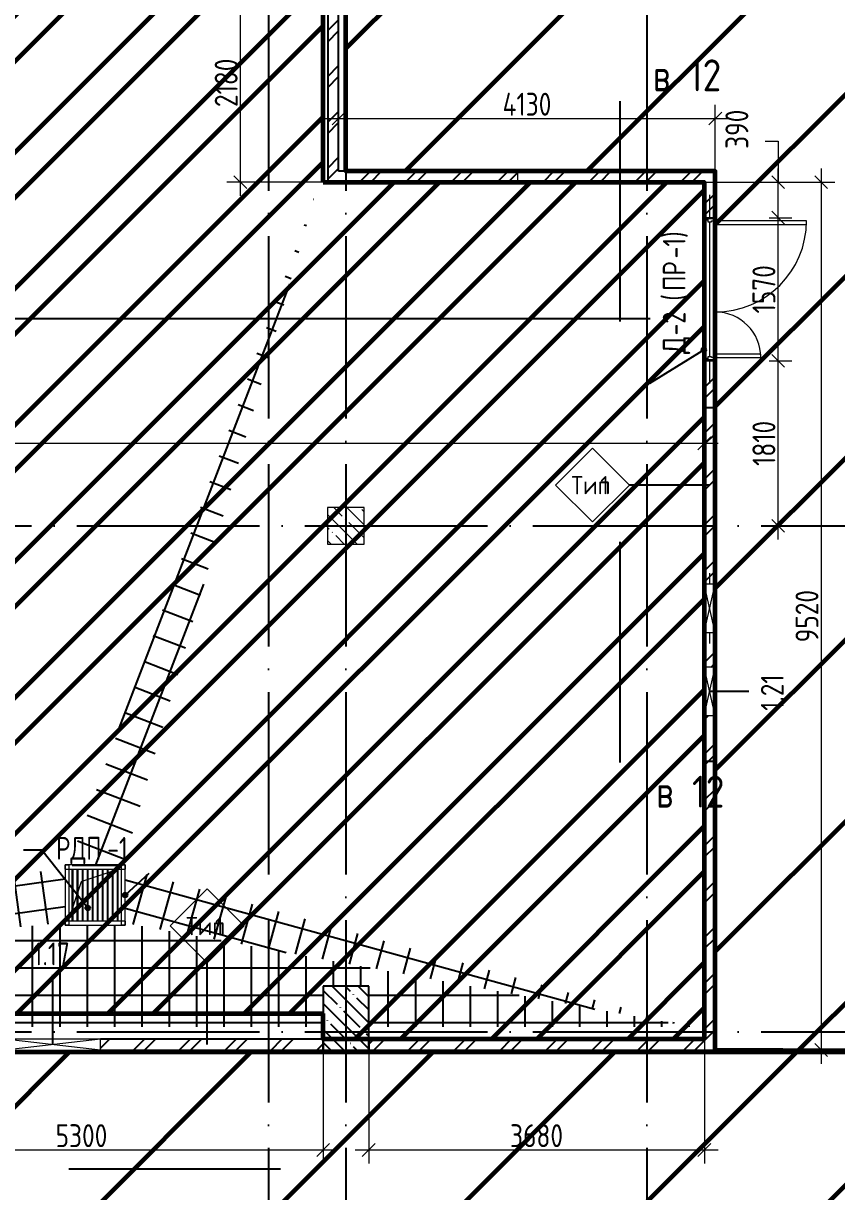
# Model space of a CAD drawing. Header units: millimetres. Extents: x -68946 to 288321, y -402657 to 324925.
# Drawn here: x 102619 to 111536, y 155419 to 168234 of the extents above; entities that cross this region are included whole.
import ezdxf

# ---------------------------------------------------------------- set-up
doc = ezdxf.new("R2010")
doc.units = ezdxf.units.MM
doc.linetypes.add('ADSK_Линия сетки', pattern=[2500, 2000, -250, 0, -250])
doc.layers.get('Defpoints').update_dxf_attribs({"color": 250})
for name, color, linetype, lineweight in [('2.5) Шпкл.  ЧНП-3', 80, 'Continuous', 60), ('3.4) ПТ-5         4 вып', 150, 'Continuous', 60), ('A-ANNO-DIMS', 250, 'Continuous', 9), ('A-DETL-GENF', 250, 'Continuous', 9), ('A-DETL-GENF-1', 250, 'Continuous', 5), ('A-DOOR', 250, 'Continuous', 5), ('A-DOOR-1', 250, 'Continuous', 13), ('A-DOOR-FRAM', 250, 'Continuous', 5), ('A-DOOR-IDEN', 7, 'Continuous', 9), ('A-GENM', 7, 'Continuous', 9), ('A-GENM-1', 250, 'Continuous', 5), ('A-GENM-2', 250, 'Continuous', 5), ('A-GENM-IDEN', 250, 'Continuous', 9), ('A-GLAZ-IDEN', 7, 'Continuous', 9), ('A-WALL-1', 250, 'Continuous', 50), ('A-WALL-IDEN', 7, 'Continuous', 9), ('G-ANNO-SYMB-3', 250, 'Continuous', 9), ('G-ANNO-TEXT', 250, 'Continuous', 9), ('I-WALL', 7, 'Continuous', 9), ('I-WALL-1', 250, 'Continuous', 5), ('S-COLS', 7, 'Continuous', 9), ('S-COLS-1', 250, 'Continuous', 5), ('S-COLS-2', 250, 'Continuous', 5), ('S-FNDN', 7, 'Continuous', 9), ('Оси-1', 250, 'ADSK_Линия сетки', 9)]:
    doc.layers.add(name, color=color, linetype=linetype, lineweight=lineweight)
doc.layers.add('A-FLOR-PATT-1', color=7, linetype='Continuous', lineweight=5, true_color=0xffffff)
doc.layers.add('A-GLAZ-1', color=7, linetype='Continuous', lineweight=5, true_color=0x7f7f7f)
doc.styles.add('GOST Common_1', font='', dxfattribs={"width": 0.9, "height": 250})
doc.styles.add('GOST Common_2', font='', dxfattribs={"width": 0.8, "height": 350})
doc.styles.add('ISOCPEUR_1', font='isocpeur.ttf', dxfattribs={"width": 0.9, "height": 250})
doc.styles.add('ISOCPEUR_I_1', font='ГОСТ тип А.ttf', dxfattribs={"height": 2500})
doc.styles.add('А3', font='ГОСТ тип А.ttf')
doc.styles.get('GOST Common_1').set_extended_font_data('GOST Common')
doc.styles.get('GOST Common_2').set_extended_font_data('GOST Common')
doc.dimstyles.new('ADSK_Основной_2_5_мм', dxfattribs={"dimscale": 304.8, "dimtxt": 0.824897, "dimasz": 0.463911, "dimexe": 0.492126, "dimexo": 0.001615, "dimgap": 0.098425, "dimtad": 1, "dimdec": 0, "dimlfac": 304.8, "dimdsep": 46, "dimtxsty": 'GOST Common_1', "dimblk1": 'OBLIQUE', "dimblk2": 'OBLIQUE', "dimsah": 1, "dimcen": 0.09, "dimdle": 0.492126, "dimazin": 0, "dimtfac": 1, "dimtdec": 4, "dimtix": 1, "dimtmove": 0, "dimatfit": 3, "dimfxl": 1, "dimtvp": 1, "dimtolj": 1, "dimtzin": 0, "dimlwd": 9, "dimlwe": 9, "dimarcsym": 2})
doc.dimstyles.new('ADSK_Основной_2_5_мм_1', dxfattribs={"dimscale": 304.8, "dimtxt": 0.824897, "dimasz": 0.463911, "dimexe": 0.492126, "dimexo": 0.001615, "dimgap": 0.098425, "dimtad": 1, "dimdec": 0, "dimlfac": 304.8, "dimdsep": 46, "dimtxsty": 'GOST Common_1', "dimblk1": 'OBLIQUE', "dimblk2": 'OBLIQUE', "dimsah": 1, "dimcen": 0.09, "dimdle": 0.492126, "dimazin": 0, "dimtfac": 1, "dimtdec": 4, "dimtix": 1, "dimtmove": 1, "dimatfit": 3, "dimfxl": 1, "dimtvp": 1, "dimtolj": 1, "dimtzin": 0, "dimlwd": 9, "dimlwe": 9, "dimarcsym": 2})
pattern_1 = [(45, (12755.58, 117197.27), (-251.4472, 251.4472), []), (45, (12755.58, 117578.27), (-251.4472, 251.4472), [])]

# ---------------------------------------------------------------- blocks, each defined once
blk = doc.blocks.new('Дверь_СКБ_2Ст - СОШ_Дв_1570_1550_x2100h _пр_ завертка-35617996-АР1_Маркировочный план подвала_ Блок 2_ 3')
at = {"layer": 'A-DOOR'}
h = blk.add_hatch(dxfattribs=at)
h.set_pattern_fill('FP_10', color=256, style=0, pattern_type=2)
h.set_pattern_definition([(135, (1501.41, 124.685), (-14.14214, -14.14214), []), (225, (1501.41, 124.685), (14.14214, -14.14214), [])])
h.paths.add_polyline_path([(797.5, 60), (787.5, 60), (787.5, -60), (797.5, -60)])
at = {"layer": 'A-DOOR-FRAM'}
h = blk.add_hatch(dxfattribs=at)
h.set_pattern_fill('FP_11', color=256, style=0, pattern_type=2)
h.set_pattern_definition([(45, (-621.384, 124.685), (-14.1421, 14.1421), []), (135, (-621.384, 124.685), (-14.1421, -14.1421), [])])
h.paths.add_polyline_path([(-762.5, 60), (-772.5, 60), (-772.5, -60), (-762.5, -60)])
at = {"layer": 'A-DOOR'}
for centre, radius, start, end in [((-737.5, 60), 1000, 0, 90), ((762.5, 60), 500, 90, 180)]:
    blk.add_arc(centre, radius, start, end, dxfattribs=at)
at = {"layer": 'A-DOOR-1'}
for p, q in [((-737.5, 1060), (-737.5, 60)), ((-697.5, 1060), (-737.5, 1060)), ((-697.5, 60), (-697.5, 1060)), ((762.5, 560), (722.5, 560)), ((722.5, 560), (722.5, 60)), ((762.5, 60), (762.5, 560)), ((-737.5, 60), (-697.5, 60)), ((722.5, 60), (762.5, 60))]:
    blk.add_line(p, q, dxfattribs=at)
at = {"layer": 'A-DOOR-FRAM'}
for p, q in [((-747.5, 68), (-817.5, 68)), ((-817.5, 68), (-817.5, 60)), ((-817.5, 60), (-747.5, 60)), ((-762.5, 60), (-772.5, 60)), ((-772.5, 60), (-772.5, -60)), ((-737.5, 60), (-762.5, 60)), ((-762.5, 60), (-762.5, -20)), ((-762.5, -60), (-762.5, 60)), ((-747.5, 60), (-747.5, 68)), ((-737.5, 20), (-737.5, 60)), ((-727.5, 20), (-737.5, 20)), ((-727.5, -20), (-727.5, 20)), ((762.5, 20), (752.5, 20)), ((752.5, 20), (752.5, -20)), ((762.5, 60), (762.5, 20)), ((787.5, 60), (762.5, 60)), ((842.5, 68), (772.5, 68)), ((772.5, 68), (772.5, 60)), ((772.5, 60), (842.5, 60)), ((787.5, -20), (787.5, 60)), ((797.5, 60), (787.5, 60)), ((787.5, 60), (787.5, -60)), ((797.5, -60), (797.5, 60)), ((842.5, 60), (842.5, 68)), ((-747.5, -60), (-817.5, -60)), ((-817.5, -60), (-817.5, -68)), ((-817.5, -68), (-747.5, -68)), ((-772.5, -60), (-762.5, -60)), ((-762.5, -20), (-727.5, -20)), ((-747.5, -20), (-762.5, -20)), ((-762.5, -20), (-762.5, -60)), ((-762.5, -60), (-747.5, -60)), ((-747.5, -60), (-747.5, -20)), ((-747.5, -68), (-747.5, -60)), ((752.5, -20), (787.5, -20)), ((787.5, -20), (772.5, -20)), ((772.5, -20), (772.5, -60)), ((772.5, -60), (787.5, -60)), ((842.5, -60), (772.5, -60)), ((772.5, -60), (772.5, -68)), ((772.5, -68), (842.5, -68)), ((787.5, -60), (787.5, -20)), ((787.5, -60), (797.5, -60)), ((842.5, -68), (842.5, -60))]:
    blk.add_line(p, q, dxfattribs=at)
blk = doc.blocks.new('BSC_Колонна _Прямоугольная - 400x400-V94-АР1_Маркировочный план подвала_ Блок 2_ 3')
at = {"layer": 'S-COLS-1'}
h = blk.add_hatch(dxfattribs=at)
h.set_pattern_fill('FP_104', color=256, style=0, pattern_type=2)
h.set_pattern_definition([(135, (-93400, -45525), (-142.5619, -142.5619), []), (135, (-93257.44, -45525), (-142.5619, -142.5619), [252.016, -50.403, 3.353, -47.05])])
h.paths.add_polyline_path([(-200, -200), (200, -200), (200, 200), (-200, 200), (-200, -52)])
at = {"layer": 'S-COLS-2'}
for p, q in [((200, 200), (-200, 200)), ((-200, 200), (-200, -200)), ((200, -200), (200, 200)), ((-200, -200), (200, -200))]:
    blk.add_line(p, q, dxfattribs=at)
blk = doc.blocks.new('_Wn_-As_OpeningMEP_wall__Rectangular - _Wn_-As_OpeningMEP_wall__Rectangular-32769600-АР1_Маркировочный план подвала_ Блок 2_ 3')
at = {"layer": 'A-DETL-GENF'}
for p, q in [((265, 60), (-265, 60)), ((-265, 60), (-265, -60)), ((265, -60), (265, 60)), ((-265, -60), (265, -60))]:
    blk.add_line(p, q, dxfattribs=at)
at = {"layer": 'A-DETL-GENF-1'}
for p, q in [((265, -60), (-265, 60)), ((265, 60), (-265, -60)), ((-265, 60), (-265, -60)), ((265, -60), (265, 60))]:
    blk.add_line(p, q, dxfattribs=at)
blk = doc.blocks.new('_Wn_-As_OpeningMEP_wall__Rectangular - _Wn_-As_OpeningMEP_wall__Rectangular-32777925-АР1_Маркировочный план подвала_ Блок 2_ 3')
at = {"layer": 'A-DETL-GENF'}
for p, q in [((525, 60), (-525, 60)), ((-525, 60), (-525, -60)), ((525, -60), (525, 60)), ((-525, -60), (525, -60))]:
    blk.add_line(p, q, dxfattribs=at)
at = {"layer": 'A-DETL-GENF-1'}
for p, q in [((525, -60), (-525, 60)), ((525, 60), (-525, -60)), ((-525, 60), (-525, -60)), ((525, -60), (525, 60))]:
    blk.add_line(p, q, dxfattribs=at)
blk = doc.blocks.new('Ом_Перемычка из уголков - A1-1_57 63x100x6-34134792-АР1_Маркировочный план подвала_ Блок 2_ 3')
at = {"layer": 'A-GENM-2'}
for p, q in [((-910, 0), (-660, 0)), ((-615, 0), (865, 0)), ((910, 0), (1160, 0))]:
    blk.add_line(p, q, dxfattribs=at)
blk = doc.blocks.new('230_Приямок стенки вертикально _Фунд_Плита_ - 230_Приямок стенки вертикально _Фунд_Плита_-V111-АР1_Маркировочный план подвала_ Блок 2_ 3')
at = {"layer": 'S-FNDN'}
for p, q in [((143, 248), (187, 262)), ((198, 266), (242, 281)), ((253, 284), (255, 285)), ((-186, 41), (-150, 150)), ((-150, 150), (-143, 152)), ((-132, 156), (-88, 171)), ((-77, 174), (-33, 189)), ((-22, 193), (22, 207)), ((33, 211), (77, 226)), ((88, 229), (131, 244)), ((-242, -125), (-198, 5)), ((-285, -255), (-253, -160))]:
    blk.add_line(p, q, dxfattribs=at)
blk = doc.blocks.new('ADSK_КолоннаНесущая_Швеллер_Гнутый_ГОСТ 8278-83 - 140х60х5_таб_1-V103-АР1_Маркировочный план подвала_ Блок 2_ 3')
at = {"layer": 'S-COLS-2'}
for p, q in [((-16.2, 58), (-16.2, -58)), ((-11.2, -58), (-11.2, 58)), ((43.8, 70), (-4.2, 70)), ((-4.2, 65), (43.8, 65)), ((43.8, 65), (43.8, 70)), ((43.8, -65), (-4.2, -65)), ((-4.2, -70), (43.8, -70)), ((43.8, -70), (43.8, -65))]:
    blk.add_line(p, q, dxfattribs=at)
for centre, radius, start, end in [((-4.2, 58), 12, 90, 180), ((-4.2, 58), 7, 90, 180), ((-4.2, -58), 12, 180, 270), ((-4.2, -58), 7, 180, 270)]:
    blk.add_arc(centre, radius, start, end, dxfattribs=at)
blk = doc.blocks.new('Решетка металлическая РМ-1 _подвал_ - Решетка металлическая РМ-1 _подвал_-33342411-АР1_Маркировочный план подвала_ Блок 2_ 3')
at = {"layer": 'A-GENM'}
for p, q in [((0, 615), (0, 660)), ((660, 660), (0, 660)), ((0, 660), (45, 660)), ((0, 660), (0, 0)), ((45, 0), (45, 660)), ((615, 660), (660, 660)), ((615, 660), (615, 0)), ((660, 660), (660, 615)), ((660, 0), (660, 660)), ((0, 615), (660, 615)), ((76.5, 615), (76.5, 45)), ((88.5, 45), (88.5, 615)), ((131.5, 615), (131.5, 45)), ((143.5, 45), (143.5, 615)), ((186.5, 615), (186.5, 45)), ((198.5, 45), (198.5, 615)), ((241.5, 615), (241.5, 45)), ((253.5, 45), (253.5, 615)), ((296.5, 615), (296.5, 45)), ((308.5, 45), (308.5, 615)), ((351.5, 615), (351.5, 45)), ((363.5, 45), (363.5, 615)), ((406.5, 615), (406.5, 45)), ((418.5, 45), (418.5, 615)), ((461.5, 615), (461.5, 45)), ((473.5, 45), (473.5, 615)), ((516.5, 615), (516.5, 45)), ((528.5, 45), (528.5, 615)), ((571.5, 615), (571.5, 45)), ((583.5, 45), (583.5, 615)), ((0, 0), (0, 45)), ((660, 45), (0, 45)), ((0, 0), (660, 0)), ((45, 0), (0, 0)), ((660, 0), (615, 0)), ((660, 45), (660, 0))]:
    blk.add_line(p, q, dxfattribs=at)
blk = doc.blocks.new('_Wn_-As_OpeningMEP_wall__Rectangular - _Wn_-As_OpeningMEP_wall__Rectangular-40869562-АР1_Маркировочный план подвала_ Блок 2_ 3')
at = {"layer": 'A-DETL-GENF'}
for p, q in [((265, 60), (-265, 60)), ((-265, 60), (-265, -60)), ((265, -60), (265, 60)), ((-265, -60), (265, -60))]:
    blk.add_line(p, q, dxfattribs=at)
at = {"layer": 'A-DETL-GENF-1'}
for p, q in [((265, -60), (-265, 60)), ((265, 60), (-265, -60)), ((-265, 60), (-265, -60)), ((265, -60), (265, 60))]:
    blk.add_line(p, q, dxfattribs=at)
blk = doc.blocks.new('Ом_Арматурная перемычка - A1-0_53-32779833-АР1_Маркировочный план подвала_ Блок 2_ 3')
at = {"layer": 'A-GENM-2'}
for p, q in [((-260, 0), (-140, 0)), ((390, 0), (510, 0))]:
    blk.add_line(p, q, dxfattribs=at)
blk = doc.blocks.new('_Oblique')
at = {"color": 0, "linetype": 'ByBlock', "lineweight": -2}
blk.add_line((-0.5, -0.5), (0.5, 0.5), dxfattribs=at)
blk = doc.blocks.new('*D5661')
at = {"layer": 'A-ANNO-DIMS', "color": 0, "lineweight": 9, "transparency": 16777216}
for p, q in [((100606, 156972), (100606, 155727)), ((105906, 156972), (105906, 155727)), ((100456, 155877), (106056, 155877))]:
    blk.add_line(p, q, dxfattribs=at)
at = {"layer": 'Defpoints', "color": 0, "transparency": 16777216}
for p in [(100606, 156972), (105906, 156972), (105906, 155877)]:
    blk.add_point(p, dxfattribs=at)
at = {"layer": 'A-ANNO-DIMS', "color": 0, "lineweight": 9, "transparency": 16777216, "xscale": 141.4, "yscale": 141.4, "zscale": 141.4, "rotation": 180}
blk.add_blockref('_Oblique', (100606, 155877), dxfattribs=at)
at = {"layer": 'A-ANNO-DIMS', "color": 0, "lineweight": 9, "transparency": 16777216, "xscale": 141.4, "yscale": 141.4, "zscale": 141.4}
blk.add_blockref('_Oblique', (105906, 155877), dxfattribs=at)
at = {"layer": 'A-ANNO-DIMS', "color": 0, "lineweight": 25, "transparency": 16777216, "insert": (103256, 156033), "char_height": 251.4, "width": 756.84, "attachment_point": 5, "style": 'А3'}
blk.add_mtext('\\A1;5300', dxfattribs=at)
blk = doc.blocks.new('*D5509')
at = {"layer": 'A-ANNO-DIMS', "color": 0, "lineweight": 9, "transparency": 16777216}
for p, q in [((104999, 166342), (104999, 168822)), ((105955, 168672), (104849, 168672)), ((105955, 166492), (104849, 166492))]:
    blk.add_line(p, q, dxfattribs=at)
at = {"layer": 'Defpoints', "color": 0, "transparency": 16777216}
for p in [(104999, 168672), (105956, 168672), (105956, 166492)]:
    blk.add_point(p, dxfattribs=at)
at = {"layer": 'A-ANNO-DIMS', "color": 0, "lineweight": 9, "transparency": 16777216, "xscale": 141.4, "yscale": 141.4, "zscale": 141.4}
for p, rotation in [((104999, 168672), 90), ((104999, 166492), 270)]:
    blk.add_blockref('_Oblique', p, dxfattribs=dict(at, rotation=rotation))
at = {"layer": 'A-ANNO-DIMS', "color": 0, "lineweight": 25, "transparency": 16777216, "insert": (104843, 167582), "char_height": 251.4, "width": 700.59, "attachment_point": 5, "rotation": 90, "style": 'А3'}
blk.add_mtext('\\A1;2180', dxfattribs=at)
blk = doc.blocks.new('*D5510')
at = {"layer": 'A-ANNO-DIMS', "color": 0, "lineweight": 9, "transparency": 16777216}
for p, q in [((106076, 167290), (106076, 167041)), ((110206, 166613), (110206, 167341)), ((105926, 167191), (110356, 167191))]:
    blk.add_line(p, q, dxfattribs=at)
at = {"layer": 'Defpoints', "color": 0, "transparency": 16777216}
for p in [(106076, 167291), (110206, 167191), (110206, 166612)]:
    blk.add_point(p, dxfattribs=at)
at = {"layer": 'A-ANNO-DIMS', "color": 0, "lineweight": 9, "transparency": 16777216, "xscale": 141.4, "yscale": 141.4, "zscale": 141.4, "rotation": 180}
blk.add_blockref('_Oblique', (106076, 167191), dxfattribs=at)
at = {"layer": 'A-ANNO-DIMS', "color": 0, "lineweight": 9, "transparency": 16777216, "xscale": 141.4, "yscale": 141.4, "zscale": 141.4}
blk.add_blockref('_Oblique', (110206, 167191), dxfattribs=at)
at = {"layer": 'A-ANNO-DIMS', "color": 0, "lineweight": 25, "transparency": 16777216, "insert": (108141, 167347), "char_height": 251.4, "width": 726.16, "attachment_point": 5, "style": 'А3'}
blk.add_mtext('\\A1;4130', dxfattribs=at)
blk = doc.blocks.new('*D5511')
at = {"layer": 'A-ANNO-DIMS', "color": 0, "lineweight": 9, "transparency": 16777216}
for p, q in [((111367, 166642), (111367, 156822)), ((110086, 166492), (111517, 166492)), ((110206, 156972), (111517, 156972))]:
    blk.add_line(p, q, dxfattribs=at)
at = {"layer": 'Defpoints', "color": 0, "transparency": 16777216}
for p in [(110086, 166492), (110206, 156972), (111367, 156972)]:
    blk.add_point(p, dxfattribs=at)
at = {"layer": 'A-ANNO-DIMS', "color": 0, "lineweight": 9, "transparency": 16777216, "xscale": 141.4, "yscale": 141.4, "zscale": 141.4}
for p, rotation in [((111367, 166492), 90), ((111367, 156972), 270)]:
    blk.add_blockref('_Oblique', p, dxfattribs=dict(at, rotation=rotation))
at = {"layer": 'A-ANNO-DIMS', "color": 0, "lineweight": 25, "transparency": 16777216, "insert": (111211, 161732), "char_height": 251.4, "width": 756.84, "attachment_point": 5, "rotation": 90, "style": 'А3'}
blk.add_mtext('\\A1;9520', dxfattribs=at)
blk = doc.blocks.new('*D5512')
at = {"layer": 'A-ANNO-DIMS', "color": 0, "lineweight": 9, "transparency": 16777216}
for p, q in [((110086, 157092), (110086, 155727)), ((106406, 156972), (106406, 155727)), ((106256, 155877), (110236, 155877))]:
    blk.add_line(p, q, dxfattribs=at)
at = {"layer": 'Defpoints', "color": 0, "transparency": 16777216}
for p in [(110086, 157092), (106406, 156972), (110086, 155877)]:
    blk.add_point(p, dxfattribs=at)
at = {"layer": 'A-ANNO-DIMS', "color": 0, "lineweight": 9, "transparency": 16777216, "xscale": 141.4, "yscale": 141.4, "zscale": 141.4, "rotation": 180}
blk.add_blockref('_Oblique', (106406, 155877), dxfattribs=at)
at = {"layer": 'A-ANNO-DIMS', "color": 0, "lineweight": 9, "transparency": 16777216, "xscale": 141.4, "yscale": 141.4, "zscale": 141.4}
blk.add_blockref('_Oblique', (110086, 155877), dxfattribs=at)
at = {"layer": 'A-ANNO-DIMS', "color": 0, "lineweight": 25, "transparency": 16777216, "insert": (108246, 156033), "char_height": 251.4, "width": 756.84, "attachment_point": 5, "style": 'А3'}
blk.add_mtext('\\A1;3680', dxfattribs=at)
blk = doc.blocks.new('*D5565')
at = {"layer": 'A-ANNO-DIMS', "color": 0, "lineweight": 9, "transparency": 16777216}
for p, q in [((110895, 162572), (110895, 164682)), ((110795, 164532), (111045, 164532)), ((110795, 162722), (111045, 162722))]:
    blk.add_line(p, q, dxfattribs=at)
at = {"layer": 'Defpoints', "color": 0, "transparency": 16777216}
for p in [(110795, 164532), (110895, 164532), (110795, 162722)]:
    blk.add_point(p, dxfattribs=at)
at = {"layer": 'A-ANNO-DIMS', "color": 0, "lineweight": 9, "transparency": 16777216, "xscale": 141.4, "yscale": 141.4, "zscale": 141.4}
for p, rotation in [((110895, 164532), 90), ((110895, 162722), 270)]:
    blk.add_blockref('_Oblique', p, dxfattribs=dict(at, rotation=rotation))
at = {"layer": 'A-ANNO-DIMS', "color": 0, "lineweight": 25, "transparency": 16777216, "insert": (110739, 163627), "char_height": 251.4, "width": 644.34, "attachment_point": 5, "rotation": 90, "style": 'А3'}
blk.add_mtext('\\A1;1810', dxfattribs=at)
blk = doc.blocks.new('*D5566')
at = {"layer": 'A-ANNO-DIMS', "color": 0, "lineweight": 9, "transparency": 16777216}
for p, q in [((110895, 164382), (110895, 166252)), ((110795, 166102), (111045, 166102)), ((110795, 164532), (111045, 164532))]:
    blk.add_line(p, q, dxfattribs=at)
at = {"layer": 'Defpoints', "color": 0, "transparency": 16777216}
for p in [(110795, 166102), (110895, 166102), (110795, 164532)]:
    blk.add_point(p, dxfattribs=at)
at = {"layer": 'A-ANNO-DIMS', "color": 0, "lineweight": 9, "transparency": 16777216, "xscale": 141.4, "yscale": 141.4, "zscale": 141.4}
for p, rotation in [((110895, 166102), 90), ((110895, 164532), 270)]:
    blk.add_blockref('_Oblique', p, dxfattribs=dict(at, rotation=rotation))
at = {"layer": 'A-ANNO-DIMS', "color": 0, "lineweight": 25, "transparency": 16777216, "insert": (110739, 165317), "char_height": 251.4, "width": 700.59, "attachment_point": 5, "rotation": 90, "style": 'А3'}
blk.add_mtext('\\A1;1570', dxfattribs=at)
blk = doc.blocks.new('*D5567')
at = {"layer": 'A-ANNO-DIMS', "color": 0, "lineweight": 9, "transparency": 16777216}
for p, q in [((110753, 166943), (110895, 166943)), ((110895, 166943), (110895, 166492)), ((110895, 165952), (110895, 166642)), ((110086, 166492), (111045, 166492)), ((110795, 166102), (111045, 166102))]:
    blk.add_line(p, q, dxfattribs=at)
at = {"layer": 'Defpoints', "color": 0, "transparency": 16777216}
for p in [(110086, 166492), (110895, 166492), (110795, 166102)]:
    blk.add_point(p, dxfattribs=at)
at = {"layer": 'A-ANNO-DIMS', "color": 0, "lineweight": 9, "transparency": 16777216, "xscale": 141.4, "yscale": 141.4, "zscale": 141.4}
for p, rotation in [((110895, 166492), 90), ((110895, 166102), 270)]:
    blk.add_blockref('_Oblique', p, dxfattribs=dict(at, rotation=rotation))
at = {"layer": 'A-ANNO-DIMS', "color": 0, "lineweight": 25, "transparency": 16777216, "insert": (110317, 166857), "char_height": 251.4, "width": 567.63, "attachment_point": 1, "rotation": 90, "line_spacing_factor": 1.022761, "style": 'А3'}
blk.add_mtext('\\A1;390', dxfattribs=at)
blk = doc.blocks.new('*D5595')
at = {"layer": 'A-ANNO-DIMS', "color": 0, "lineweight": 9, "transparency": 16777216}
for p, q in [((110086, 164282), (110086, 163478)), ((90556, 163727), (90556, 163478)), ((90406, 163628), (110236, 163628))]:
    blk.add_line(p, q, dxfattribs=at)
at = {"layer": 'Defpoints', "color": 0, "transparency": 16777216}
for p in [(110086, 164282), (90556, 163728), (110086, 163628)]:
    blk.add_point(p, dxfattribs=at)
at = {"layer": 'A-ANNO-DIMS', "color": 0, "lineweight": 9, "transparency": 16777216, "xscale": 141.4, "yscale": 141.4, "zscale": 141.4, "rotation": 180}
blk.add_blockref('_Oblique', (90556, 163628), dxfattribs=at)
at = {"layer": 'A-ANNO-DIMS', "color": 0, "lineweight": 9, "transparency": 16777216, "xscale": 141.4, "yscale": 141.4, "zscale": 141.4}
blk.add_blockref('_Oblique', (110086, 163628), dxfattribs=at)
at = {"layer": 'A-ANNO-DIMS', "color": 0, "lineweight": 25, "transparency": 16777216, "insert": (100321, 163783), "char_height": 251.4, "width": 889.8, "attachment_point": 5, "style": 'А3'}
blk.add_mtext('\\A1;19530', dxfattribs=at)
blk = doc.blocks.new('ADSK_Марка_Стена - Типоразмер_ADSK_Марка-30564887-АР1_Маркировочный план подвала_ Блок 2_ 3')
at = {"layer": 'A-WALL-IDEN'}
for p, q in [((-0.16, 4.37), (-4.21, 0.31)), ((3.9, 0.31), (-0.16, 4.37)), ((-4.21, 0.31), (-0.16, -3.74)), ((-0.16, -3.74), (3.9, 0.31))]:
    blk.add_line(p, q, dxfattribs=at)
blk = doc.blocks.new('ADSK_Марка_Перемычка - Экземпляр_ADSK_Позиция-34100395-АР1_Маркировочный план подвала_ Блок 2_ 3')
at = {"layer": 'A-GENM-IDEN'}
blk.add_line((-2.5, 0), (2.5, 0), dxfattribs=at)

msp = doc.modelspace()

# ---------------------------------------------------------------- hatches: boundary and pattern name
at = {"layer": '2.5) Шпкл.  ЧНП-3'}
h = msp.add_hatch(dxfattribs=at)
h.set_pattern_fill('ANSI32', color=256, scale=111)
h.paths.add_polyline_path([(110085.5784, 166492.2956), (105905.5784, 166492.2956), (105905.5784, 175697.3888), (94505.5784, 175697.3888), (94505.5784, 174572.2725), (90755.5784, 174572.2725), (90755.5784, 157372.2725), (105905.5784, 157372.2725), (105905.5784, 157092.2956), (110085.5784, 157092.2956)])
at = {"layer": '3.4) ПТ-5         4 вып'}
h = msp.add_hatch(dxfattribs=at)
h.set_pattern_fill('ANSI31', color=256, scale=444)
h.paths.add_polyline_path([(165505.5794, 175922.2725), (153204.5565, 175922.2725), (153204.5565, 167092.2731), (149255.5794, 167092.2731), (149255.5784, 175522.2725), (135005.5883, 175522.2725), (135005.5883, 173822.2731), (130555.579, 173822.2731), (130555.579, 175522.2731), (121455.5793, 175522.2731), (121455.5793, 175716.2262), (106155.5788, 175716.2262), (106155.5788, 166612.2956), (110205.5784, 166612.2956), (110205.5784, 156972.2956), (113915.5784, 156952.2731), (113915.5784, 153345.7592), (117855.579, 153345.7592), (117855.579, 136622.2725), (127015.579, 136622.2725), (127015.579, 133327.2725), (128505.579, 133322.2725), (128505.579, 127472.2731), (133700.8917, 127472.2731), (133700.8917, 142722.2735), (146655.5784, 142722.2735), (146655.5784, 139012.2735), (149375.5784, 139012.2735), (149375.5784, 130197.2725), (153220.5784, 130197.2725), (153220.5784, 117287.2731), (157805.5794, 117272.2731), (157805.5784, 128892.2731), (165505.5794, 128892.2731)])
h.paths.add_polyline_path([(131455.5794, 162522.2404), (131855.5794, 162522.2404), (131855.5794, 145322.2729), (131455.5794, 145322.2729)], flags=16)
h.paths.add_polyline_path([(137205.5784, 162322.241), (137205.5784, 162522.2404), (153005.5784, 162522.2404), (153005.5784, 162522.241), (153205.5784, 162522.241), (153205.5784, 145322.2725), (153005.5784, 145322.2725), (153005.5784, 150522.2404), (149255.5794, 150522.2404), (149255.5794, 150722.2404), (153005.5784, 150722.2404), (153005.5784, 154752.4235), (149255.5784, 154752.4235), (149255.5784, 154952.4235), (153005.5784, 154952.4235), (153005.5784, 159702.2731), (149055.5784, 159702.2731), (149055.5784, 159902.2731), (153005.5784, 159902.2731), (153005.5784, 162322.241)], flags=16)
h.paths.add_polyline_path([(136905.5789, 145522.2729), (149255.5784, 145522.2729), (149255.5784, 147472.2729), (152482.3145, 147472.2729), (152482.3145, 145322.2725), (149255.5784, 145322.2725), (136905.5789, 145322.2725)], flags=16)
h.paths.add_polyline_path([(149255.5784, 140862.2725), (153005.5774, 140862.2725), (153005.5774, 140662.2725), (149255.5784, 140662.2725)], flags=16)
h.paths.add_polyline_path([(157805.5794, 171022.3919), (158005.5794, 171022.3919), (158005.5794, 157922.2725), (157805.5794, 157922.2725)], flags=16)
h = msp.add_hatch(dxfattribs=at)
h.set_pattern_fill('ANSI31', color=256, scale=444)
h.paths.add_polyline_path([(113915.5784, 156952.2731), (82305.5784, 156952.2731), (82305.5784, 152972.2725), (87555.5784, 152972.2725), (87555.5784, 143672.2731), (113915.5784, 143672.2731)])
h.paths.add_polyline_path([(91705.5248, 149714.7401), (91705.5248, 143759.7728), (91730.5248, 143822.2725), (91730.5248, 149777.2398)], flags=16)
edge = h.paths.add_edge_path(flags=17)
edge.add_line((91705.5248, 143672.2731), (91705.5248, 149802.2398))
at = {"layer": 'A-FLOR-PATT-1', "lineweight": 25}
h = msp.add_hatch(dxfattribs=at)
h.set_pattern_fill('FP_122', color=256, style=0, pattern_type=2)
h.set_pattern_definition([(158.991, (123177.15, 172808.27), (-107.5585, -280.0428), []), (248.989, (123177.15, 172808.27), (280.055, -107.555), [])])
h.paths.add_polyline_path([(103116.608, 159002.2956), (103714.1707, 159002.2956), (105820.6978, 166357.2956), (103120.5784, 159013.0949)])
h = msp.add_hatch(dxfattribs=at)
h.set_pattern_fill('FP_131', color=256, style=0, pattern_type=2)
h.set_pattern_definition([(97.93, (99682.24, 157469.36), (-297.126, -41.39), []), (187.93, (99682.24, 157469.36), (41.388, -297.131), [])])
h.paths.add_polyline_path([(90755.5784, 157233.2924), (94305.5784, 157560.6982), (94305.5784, 157672.2956), (94805.5784, 157672.2956), (94805.5784, 157606.8116), (103075.5784, 158369.5288), (103075.5784, 158968.0789), (90755.5784, 157236.4348)])
h = msp.add_hatch(dxfattribs=at)
h.set_pattern_fill('FP_120', color=256, style=0, pattern_type=2)
h.set_pattern_definition([(74.612, (101679.64, 158472.3), (-289.225, 79.611), []), (164.611, (101679.64, 158472.3), (-79.602, -289.246), [])])
h.paths.add_polyline_path([(109950.5784, 157227.2956), (103735.5784, 158963.9129), (103735.5784, 158366.7952), (107323.314, 157708.9958)])
h = msp.add_hatch(dxfattribs=at)
h.set_pattern_fill('FP_126', color=256, style=0, pattern_type=2)
h.set_pattern_definition([(90, (100320.57, 157275.23), (-300, 2e-14), []), (180, (100320.57, 157275.23), (-4e-14, -299.441), [])])
h.paths.add_polyline_path([(109950.5784, 157227.2956), (103735.5784, 158366.7952), (103735.5784, 158342.2956), (103075.5784, 158342.2956), (103075.5784, 158369.5288), (94805.5784, 157606.8116), (94805.5784, 157227.2956), (100105.5784, 157227.2956), (100105.5784, 157672.2956), (100605.5784, 157672.2956), (100605.5784, 157227.2956), (105905.5784, 157227.2956), (105905.5784, 157672.2956), (106405.5784, 157672.2956), (106405.5784, 157227.2956), (107323.314, 157227.2956)])
h.paths.add_polyline_path([(94305.5784, 157227.2956), (94305.5784, 157560.6982), (90755.5784, 157233.2924), (90755.5784, 157227.2956), (91455.5565, 157227.2956)])
at = {"layer": 'G-ANNO-TEXT', "lineweight": 25}
h = msp.add_hatch(color=256, dxfattribs=at)
edge = h.paths.add_edge_path()
edge.add_arc((110079.8825, 164652.1338), 25, 0, 360)
h = msp.add_hatch(color=256, dxfattribs=at)
edge = h.paths.add_edge_path()
edge.add_arc((103735.5784, 158672.2956), 25, 0, 360)
h = msp.add_hatch(color=256, dxfattribs=at)
edge = h.paths.add_edge_path()
edge.add_arc((103324.9943, 158530.0511), 25, 0, 360)
at = {"layer": 'I-WALL-1', "lineweight": 25}
h = msp.add_hatch(dxfattribs=at)
h.set_pattern_fill('FP_2', color=256, style=0, pattern_type=2)
h.set_pattern_definition(pattern_1)
h.paths.add_polyline_path([(106075.6978, 166492.2956), (106075.6978, 168672.2956), (105955.6978, 168672.2956), (105955.6978, 166492.2956)])
h = msp.add_hatch(dxfattribs=at)
h.set_pattern_fill('FP_2', color=256, style=0, pattern_type=2)
h.set_pattern_definition(pattern_1)
h.paths.add_polyline_path([(110085.5784, 166492.2956), (110085.5784, 166612.2956), (106075.6978, 166612.2956), (106075.6978, 166492.2956), (110077.3797, 166492.2956)])
h = msp.add_hatch(dxfattribs=at)
h.set_pattern_fill('FP_2', color=256, style=0, pattern_type=2)
h.set_pattern_definition(pattern_1)
h.paths.add_polyline_path([(110085.5784, 157092.2956), (110205.5784, 157092.2956), (110205.5784, 160642.2956), (110085.5784, 160642.2956)])
h.paths.add_polyline_path([(110205.5784, 161172.2956), (110205.5784, 161552.2956), (110085.5784, 161552.2956), (110085.5784, 161172.2956), (110139.772, 161172.2956)])
h.paths.add_polyline_path([(110085.5784, 162082.2956), (110205.5784, 162082.2956), (110205.5784, 164532.2956), (110085.5784, 164532.2956), (110085.5784, 162670.1311)])
h.paths.add_polyline_path([(110085.5784, 166102.2956), (110205.5784, 166102.2956), (110205.5784, 166612.2956), (110085.5784, 166612.2956), (110085.5784, 166147.2956)])
h = msp.add_hatch(dxfattribs=at)
h.set_pattern_fill('FP_2', color=256, style=0, pattern_type=2)
h.set_pattern_definition(pattern_1)
h.paths.add_polyline_path([(110205.5784, 156972.2956), (110205.5784, 157092.2956), (106405.5784, 157092.2956), (106405.5784, 156972.2956), (107323.314, 156972.2956)])
h.paths.add_polyline_path([(105905.5784, 156972.2956), (105905.5784, 157092.2956), (103465.5784, 157092.2956), (103465.5784, 156972.2956), (104569.2483, 156972.2956)])
h.paths.add_polyline_path([(102415.5784, 156972.2956), (102415.5784, 157092.2956), (100605.5784, 157092.2956), (100605.5784, 156972.2956), (101815.1825, 156972.2956)])
h.paths.add_polyline_path([(99725.5784, 156972.2956), (100105.5784, 156972.2956), (100105.5784, 157092.2956), (99725.5784, 157092.2956), (99725.5784, 157083.6918)])
h.paths.add_polyline_path([(98555.5784, 156972.2956), (98555.5784, 157092.2956), (94805.5784, 157092.2956), (94805.5784, 156972.2956)])
h.paths.add_polyline_path([(94305.5784, 156972.2956), (94305.5784, 157092.2956), (90755.5784, 157092.2956), (90755.5784, 156972.2956), (90798.9196, 156972.2956)])
at = {"layer": 'S-COLS-1', "lineweight": 25}
h = msp.add_hatch(dxfattribs=at)
h.set_pattern_fill('FP_1', color=256, style=0, pattern_type=2)
h.set_pattern_definition([(135, (12755.58, 117197.27), (-142.5612, -142.5612), []), (135, (12898.14, 117197.27), (-142.5612, -142.5612), [252.016, -50.403, 3.353, -47.05])])
h.paths.add_polyline_path([(105905.5784, 156972.2956), (106405.5784, 156972.2956), (106405.5784, 157672.2956), (105905.5784, 157672.2956), (105905.5784, 157092.2956)])

# ---------------------------------------------------------------- linework, layer by layer
at = {"lineweight": 25}
for p, q in [((109487.181, 164289.119), (110079.8825, 164652.1338)), ((103995.0016, 158907.9708), (103735.5784, 158672.2956))]:
    msp.add_line(p, q, dxfattribs=at)
at = {"layer": '2.5) Шпкл.  ЧНП-3'}
for points in [[(105905.5784, 166492.2956), (105905.5784, 175697.3888), (94505.5784, 175697.3888)], [(90755.5784, 174572.2725), (90755.5784, 157372.2725), (105905.5784, 157372.2725)], [(105905.5784, 166492.2956), (110085.5784, 166492.2956), (110085.5784, 157092.2956), (105905.5784, 157092.2956), (105905.5784, 157372.2725)]]:
    msp.add_lwpolyline(points, dxfattribs=at)
at = {"layer": '3.4) ПТ-5         4 вып'}
msp.add_lwpolyline([(113915.5784, 156952.2731), (110205.5784, 156972.2956), (110205.5784, 166612.2956), (106155.5788, 166612.2956), (106155.5788, 175716.2262), (121455.5793, 175716.2262)], dxfattribs=at)
msp.add_lwpolyline([(113915.5784, 143672.2731), (82305.5784, 143672.2731), (82305.5784, 156952.2731), (113915.5784, 156952.2731)], close=True, dxfattribs=at)
at = {"layer": 'A-GLAZ-IDEN', "lineweight": 25}
for p, q in [((110145.5784, 160907.2956), (110571.7806, 160907.2956)), ((102940.5784, 157032.2956), (102940.5784, 157795.9152))]:
    msp.add_line(p, q, dxfattribs=at)
at = {"layer": 'A-WALL-1', "lineweight": 25}
for p, q in [((105955.6978, 168672.2956), (105955.6978, 166492.2956)), ((106075.6978, 166612.2956), (106075.6978, 168672.2956)), ((110205.5784, 166612.2956), (106075.6978, 166612.2956)), ((110205.5784, 166147.2956), (110205.5784, 166612.2956)), ((105955.6978, 166492.2956), (110085.5784, 166492.2956)), ((110085.5784, 166492.2956), (110085.5784, 166147.2956)), ((110085.5784, 164487.2956), (110085.5784, 162082.2956)), ((110205.5784, 162082.2956), (110205.5784, 164487.2956)), ((110085.5784, 161552.2956), (110085.5784, 161172.2956)), ((110205.5784, 161172.2956), (110205.5784, 161552.2956)), ((110085.5784, 160642.2956), (110085.5784, 157092.2956)), ((110205.5784, 156972.2956), (110205.5784, 160642.2956)), ((105905.5784, 157092.2956), (103465.5784, 157092.2956)), ((105905.5784, 156972.2956), (105905.5784, 157092.2956)), ((110085.5784, 157092.2956), (106405.5784, 157092.2956)), ((106405.5784, 157092.2956), (106405.5784, 156972.2956)), ((103465.5784, 156972.2956), (105905.5784, 156972.2956)), ((106405.5784, 156972.2956), (110205.5784, 156972.2956))]:
    msp.add_line(p, q, dxfattribs=at)
at = {"layer": 'A-WALL-IDEN', "lineweight": 25}
for p, q in [((110145.5784, 163170.0592), (109265.6703, 163170.0592)), ((104635.0582, 157032.2956), (104635.0582, 157927.8287))]:
    msp.add_line(p, q, dxfattribs=at)
at = {"layer": 'G-ANNO-SYMB-3', "lineweight": 25}
for p, q in [((109160.8987, 167382.3016), (109160.8987, 164964.2871)), ((81029.3468, 164995.4073), (109491.4801, 164995.4073)), ((109160.8987, 162546.2725), (109160.8987, 160128.258)), ((105437.3697, 155665.6336), (103116.8438, 155665.6336))]:
    msp.add_line(p, q, dxfattribs=at)
at = {"layer": 'G-ANNO-TEXT', "lineweight": 25}
for p, q in [((102628.1042, 159166.6797), (102622.226, 159166.6797)), ((102822.0025, 159166.6797), (102628.1042, 159166.6797)), ((103324.9943, 158530.0511), (102822.0025, 159166.6797))]:
    msp.add_line(p, q, dxfattribs=at)
for centre in [(110079.8825, 164652.1338), (103735.5784, 158672.2956), (103324.9943, 158530.0511)]:
    msp.add_circle(centre, 25, dxfattribs=at)
at = {"layer": 'I-WALL', "lineweight": 25}
for p, q in [((110085.5784, 164557.2956), (110085.5784, 166077.2956)), ((110205.5784, 166027.2956), (110205.5784, 164607.2956))]:
    msp.add_line(p, q, dxfattribs=at)
at = {"layer": 'S-COLS', "lineweight": 25}
for p, q in [((105905.5784, 157092.2956), (105905.5784, 156972.2956)), ((106405.5784, 156972.2956), (106405.5784, 157092.2956))]:
    msp.add_line(p, q, dxfattribs=at)
at = {"layer": 'S-COLS-2', "lineweight": 25}
for p, q in [((106405.5784, 157672.2956), (105905.5784, 157672.2956)), ((105905.5784, 157672.2956), (105905.5784, 157092.2956)), ((106405.5784, 157092.2956), (106405.5784, 157672.2956)), ((105905.5784, 156972.2956), (106405.5784, 156972.2956))]:
    msp.add_line(p, q, dxfattribs=at)
at = {"layer": 'Оси-1', "lineweight": 25}
for p, q in [((105305.5784, 178399.2771), (105305.5784, 113438.4326)), ((106155.5788, 178399.2771), (106155.5788, 113438.4326)), ((109455.5788, 178399.2771), (109455.5788, 113438.4326)), ((78205.6799, 162722.2725), (169576.458, 162722.2725)), ((78205.6799, 157172.2725), (169576.458, 157172.2725))]:
    msp.add_line(p, q, dxfattribs=at)

# ---------------------------------------------------------------- block references
at = {"layer": 'A-DOOR', "lineweight": 25, "rotation": 269.9999999999999}
msp.add_blockref('Дверь_СКБ_2Ст - СОШ_Дв_1570_1550_x2100h _пр_ завертка-35617996-АР1_Маркировочный план подвала_ Блок 2_ 3', (110145.5784, 165329.7956), dxfattribs=at)
at = {"layer": 'A-GENM', "lineweight": 25}
msp.add_blockref('Решетка металлическая РМ-1 _подвал_ - Решетка металлическая РМ-1 _подвал_-33342411-АР1_Маркировочный план подвала_ Блок 2_ 3', (103075.5784, 158342.2956), dxfattribs=at)
at = {"layer": 'A-GENM-1', "lineweight": 25, "rotation": 89.9999999999999}
for name, p in [('Ом_Перемычка из уголков - A1-1_57 63x100x6-34134792-АР1_Маркировочный план подвала_ Блок 2_ 3', (110145.5784, 165192.2956)), ('Ом_Арматурная перемычка - A1-0_53-32779833-АР1_Маркировочный план подвала_ Блок 2_ 3', (110145.5784, 161692.2956))]:
    msp.add_blockref(name, p, dxfattribs=at)
at = {"layer": 'A-GENM-IDEN', "lineweight": 25, "xscale": 99.99999999999993, "yscale": 99.99999999999993, "zscale": 99.99999999999993}
msp.add_blockref('ADSK_Марка_Перемычка - Экземпляр_ADSK_Позиция-34100395-АР1_Маркировочный план подвала_ Блок 2_ 3', (103405.5784, 158996.4973), dxfattribs=at)
at = {"layer": 'A-GLAZ-1', "lineweight": 25, "rotation": 269.9999999999999}
for name, p in [('_Wn_-As_OpeningMEP_wall__Rectangular - _Wn_-As_OpeningMEP_wall__Rectangular-40869562-АР1_Маркировочный план подвала_ Блок 2_ 3', (110145.5784, 161817.2956)), ('_Wn_-As_OpeningMEP_wall__Rectangular - _Wn_-As_OpeningMEP_wall__Rectangular-32769600-АР1_Маркировочный план подвала_ Блок 2_ 3', (110145.5784, 160907.2956))]:
    msp.add_blockref(name, p, dxfattribs=at)
at = {"layer": 'A-GLAZ-1', "lineweight": 25}
msp.add_blockref('_Wn_-As_OpeningMEP_wall__Rectangular - _Wn_-As_OpeningMEP_wall__Rectangular-32777925-АР1_Маркировочный план подвала_ Блок 2_ 3', (102940.5784, 157032.2956), dxfattribs=at)
at = {"layer": 'A-WALL-IDEN', "lineweight": 25, "xscale": 99.99999999999993, "yscale": 99.99999999999993, "zscale": 99.99999999999993}
for p in [(108875.5784, 163138.8092), (104650.6832, 158302.2956)]:
    msp.add_blockref('ADSK_Марка_Стена - Типоразмер_ADSK_Марка-30564887-АР1_Маркировочный план подвала_ Блок 2_ 3', p, dxfattribs=at)
at = {"layer": 'S-COLS', "lineweight": 25}
for p, rotation in [((108024.4978, 166552.2956), 180), ((110145.5784, 164033.4956), 89.99999999999854), ((110145.5784, 160153.4956), 89.99999999999854)]:
    msp.add_blockref('ADSK_КолоннаНесущая_Швеллер_Гнутый_ГОСТ 8278-83 - 140х60х5_таб_1-V103-АР1_Маркировочный план подвала_ Блок 2_ 3', p, dxfattribs=dict(at, rotation=rotation))
at = {"layer": 'S-COLS-2', "lineweight": 25}
msp.add_blockref('BSC_Колонна _Прямоугольная - 400x400-V94-АР1_Маркировочный план подвала_ Блок 2_ 3', (106155.5788, 162722.2725), dxfattribs=at)
at = {"layer": 'S-FNDN', "lineweight": 25}
msp.add_blockref('230_Приямок стенки вертикально _Фунд_Плита_ - 230_Приямок стенки вертикально _Фунд_Плита_-V111-АР1_Маркировочный план подвала_ Блок 2_ 3', (103405.5784, 158672.2956), dxfattribs=at)

# ---------------------------------------------------------------- texts
at = {"layer": 'A-DOOR-IDEN', "lineweight": 25, "char_height": 250, "attachment_point": 1, "rotation": 90, "style": 'GOST Common_2'}
for s, insert, width in [('-1)', (109630.1452, 165655.8382), 440.126437), ('ПР', (109630.1452, 165298.6507), 432.91125), ('-2 (', (109630.1452, 164810.4944), 591.645375), ('\\fGOST Common|b0|i0|c204|p34|;\\W.9;Д', (109630.1452, 164608.0882), 245.316375)]:
    msp.add_mtext(s, dxfattribs=dict(at, insert=insert, width=width))
at = {"layer": 'A-GENM-IDEN', "lineweight": 25, "char_height": 250, "attachment_point": 1, "style": 'GOST Common_2'}
for s, insert, width in [('РДП', (102978.2476, 159309.6347), 678.227625), ('-1', (103537.8413, 159309.6347), 331.898625)]:
    msp.add_mtext(s, dxfattribs=dict(at, insert=insert, width=width))
at = {"layer": 'A-GLAZ-IDEN', "lineweight": 25, "insert": (110705.4265, 160693.8882), "char_height": 250, "width": 481.0125, "attachment_point": 1, "rotation": 90, "style": 'ISOCPEUR_I_1'}
msp.add_mtext('1.21', dxfattribs=at)
at = {"layer": 'A-GLAZ-IDEN', "lineweight": 25, "insert": (102727.171, 158152.2693), "char_height": 250, "width": 481.0125, "attachment_point": 1, "style": 'ISOCPEUR_I_1'}
msp.add_mtext('1.17', dxfattribs=at)
at = {"layer": 'A-WALL-IDEN', "lineweight": 25, "char_height": 200, "attachment_point": 1, "style": 'ISOCPEUR_1'}
for s, insert, width in [('Тип', (108627.2976, 163268.4778), 387.215062), (' 1', (108946.782, 163268.4778), 190.801625), ('Тип', (104402.4023, 158431.9642), 387.215062), (' 1', (104721.8867, 158431.9642), 190.801625)]:
    msp.add_mtext(s, dxfattribs=dict(at, insert=insert, width=width))
at = {"layer": 'G-ANNO-SYMB-3', "lineweight": 25, "char_height": 350, "attachment_point": 1, "style": 'GOST Common_1'}
for s, insert, width in [(' 12', (109724.5825, 167838.8443), 525.907), ('\\fGOST Common|b0|i0|c204|p34|;\\W.8;в', (109523.4991, 167838.8443), 243.713), (' 12', (109759.3816, 159981.5278), 525.907), ('\\fGOST Common|b0|i0|c204|p34|;\\W.8;в', (109558.2983, 159981.5278), 243.713)]:
    msp.add_mtext(s, dxfattribs=dict(at, insert=insert, width=width))

# ---------------------------------------------------------------- dimensions: what is measured, and where the dimension line sits
at = {"layer": 'A-ANNO-DIMS', "lineweight": 25}
for base, p1, p2, override, picture, middle in [((104998.7402, 168672.2725), (105955.6978, 166492.2956), (105955.5788, 168672.2725), {"dimlfac": 1, "dimpost": '<>', "dimtxsty": 'А3', "dimfxl": 2179.976959}, '*D5509', (104843.0259, 167582.2841)), ((111366.7912, 156972.2956), (110085.5784, 166492.2956), (110205.5784, 156972.2956), {"dimlfac": 1, "dimpost": '<>', "dimtxsty": 'А3', "dimfxl": 9520.756272}, '*D5511', (111211.0768, 161732.2956)), ((110894.7867, 166102.2956), (110794.8018, 164532.2956), (110794.8018, 166102.2956), {"dimlfac": 1, "dimpost": '<>', "dimtxsty": 'А3', "dimfxl": 1570}, '*D5566', (110739.0724, 165317.2956)), ((110894.7867, 164532.2956), (110794.8018, 162722.2725), (110794.8018, 164532.2956), {"dimlfac": 1, "dimpost": '<>', "dimtxsty": 'А3', "dimfxl": 1810.023044}, '*D5565', (110739.0724, 163627.2841))]:
    dim = msp.add_linear_dim(base=base, p1=p1, p2=p2, angle=90, dimstyle='ADSK_Основной_2_5_мм', override=override, dxfattribs=at)
    dim.commit()
    dim.dimension.update_dxf_attribs({"geometry": picture, "text_midpoint": middle})
for base, p1, p2, override, picture, middle in [((110205.5784, 167190.9204), (106075.6978, 167290.9053), (110205.5784, 166612.2956), {"dimlfac": 1, "dimpost": '<>', "dimtxsty": 'А3', "dimfxl": 4185.26289}, '*D5510', (108140.6381, 167346.6348)), ((110085.5784, 163627.6371), (90555.5784, 163727.622), (110085.5784, 164282.2956), {"dimlfac": 1, "dimpost": '<>', "dimtxsty": 'А3', "dimfxl": 19537.875084}, '*D5595', (100320.5784, 163783.3515)), ((110085.5784, 155876.8296), (106405.5784, 156972.2956), (110085.5784, 157092.2956), {"dimlfac": 1, "dimpost": '<>', "dimtxsty": 'А3', "dimfxl": 3681.956002}, '*D5512', (108245.5784, 156032.544)), ((105905.5784, 155876.8296), (100605.5784, 156972.2956), (105905.5784, 156972.2956), {"dimlfac": 1, "dimpost": '<>', "dimtxsty": 'А3', "dimfxl": 5300}, '*D5661', (103255.5784, 156032.544))]:
    dim = msp.add_linear_dim(base=base, p1=p1, p2=p2, dimstyle='ADSK_Основной_2_5_мм', override=override, dxfattribs=at)
    dim.commit()
    dim.dimension.update_dxf_attribs({"geometry": picture, "text_midpoint": middle})
dim = msp.add_linear_dim(base=(110894.7867, 166492.2956), p1=(110794.8018, 166102.2956), p2=(110085.5784, 166492.2956), angle=90, dimstyle='ADSK_Основной_2_5_мм_1', override={"dimlfac": 1, "dimpost": '<>', "dimtxsty": 'А3', "dimfxl": 809.381138}, dxfattribs=at)
dim.commit()
dim.dimension.update_dxf_attribs({"geometry": '*D5567', "text_midpoint": (110704.7463, 166942.7562), "dimtype": 160, "text_rotation": 90})

doc.saveas('drawing.dxf')
